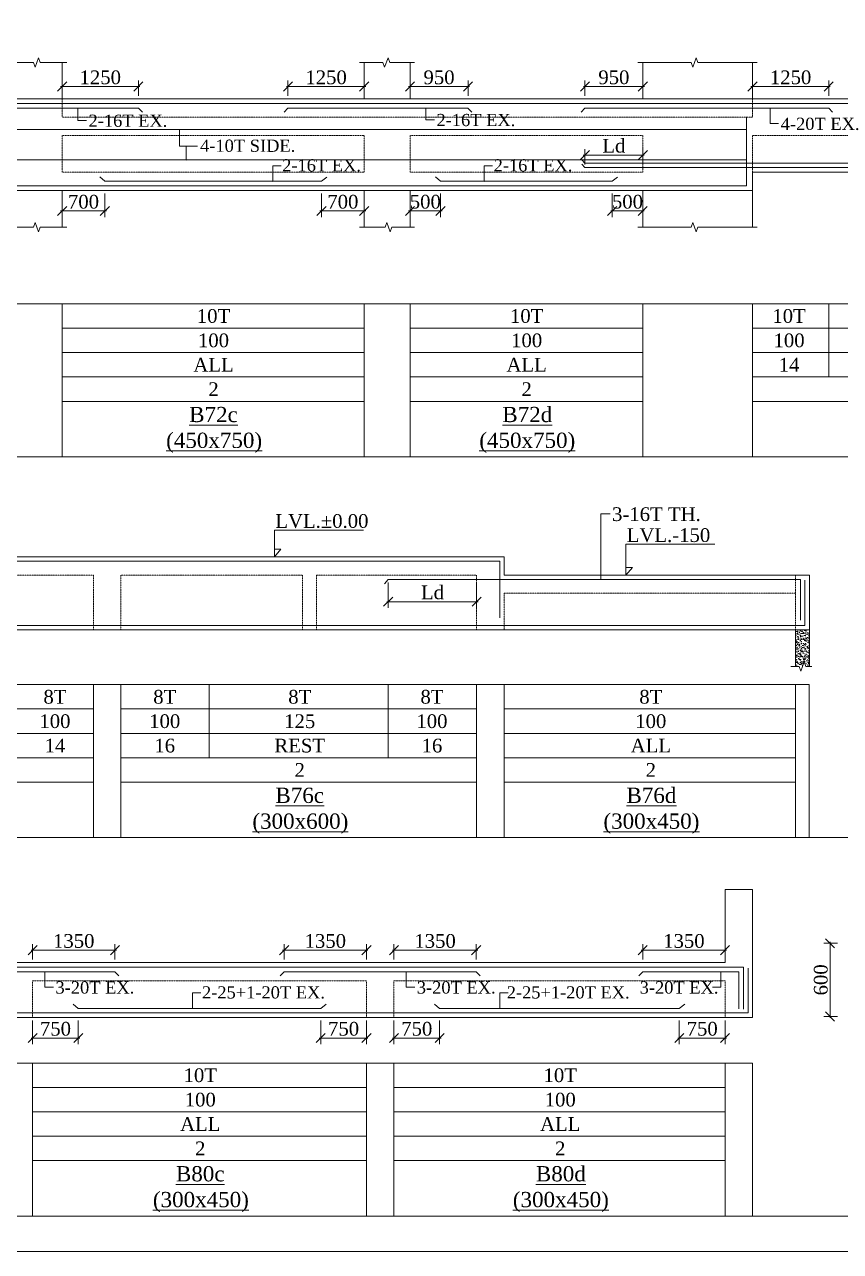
# Model space of a CAD drawing. Header units: millimetres. Extents: x 9781889 to 10654170, y -7832723 to -7608561.
# Drawn here: x 10213261 to 10226641, y -7801878 to -7781760 of the extents above; entities that cross this region are included whole.
import ezdxf
from ezdxf.enums import TextEntityAlignment as Align

# ---------------------------------------------------------------- set-up
doc = ezdxf.new("R2010")
doc.units = ezdxf.units.MM
doc.header["$LTSCALE"] = 10
doc.header["$PDMODE"] = 3
doc.linetypes.add('HIDDEN', pattern=[0.375, 0.25, -0.125])
for name, color, linetype, lineweight in [('LVL', 3, 'Continuous', 0), ('S-CUT OUT LINE', 9, 'Continuous', 0), ('S-DIM L.S.', 7, 'Continuous', 0), ('S-HATCH', 8, 'Continuous', 0), ('S-L.S.SECTION', 5, 'Continuous', 0), ('S-L.S.SLAB LINE', 252, 'HIDDEN', 0), ('S-L.S.STEEL', 1, 'Continuous', 9), ('S-L.S.STEEL 1', 6, 'Continuous', 0), ('S-SECTION MARK', 7, 'Continuous', 0), ('S-SHEET', 251, 'Continuous', 0), ('S-TEXT', 7, 'Continuous', 0), ('S-TEXT L.S. BEAM NO.', 30, 'Continuous', 0), ('S-TEXT. L.S.', 7, 'Continuous', 0)]:
    doc.layers.add(name, color=color, linetype=linetype, lineweight=lineweight)
doc.styles.add('135', font='arial.ttf', dxfattribs={"width": 0.8, "height": 135})
doc.styles.get("Standard").update_dxf_attribs({"font": 'arial.ttf'})
doc.styles.add('TEXT', font='times.ttf')
doc.dimstyles.new('75', dxfattribs={"dimtxt": 135, "dimasz": 90, "dimexe": 0.1, "dimexo": 0.03, "dimgap": 0.09, "dimtad": 1, "dimdec": 0, "dimzin": 0, "dimdsep": 46, "dimtxsty": '135', "dimblk": 'ARCHTICK', "dimcen": 0.09, "dimclrd": 256, "dimclre": 256, "dimclrt": 256, "dimadec": 0, "dimazin": 0, "dimtfac": 1, "dimtdec": 0, "dimtofl": 0, "dimtmove": 1, "dimatfit": 3, "dimldrblk": 'DOTSMALL', "dimfxl": 1, "dimtolj": 1, "dimtzin": 0, "dimlwd": -1, "dimlwe": -1, "dimarcsym": 0})
doc.dimstyles.new('SETU_1', dxfattribs={"dimtxt": 200, "dimasz": 150, "dimexe": 100, "dimexo": 50, "dimgap": 35, "dimtad": 1, "dimdec": 0, "dimzin": 0, "dimdsep": 46, "dimtxsty": 'Standard', "dimblk": 'OBLIQUE', "dimcen": 150, "dimdle": 25, "dimclrd": 256, "dimclre": 7, "dimclrt": 256, "dimadec": 0, "dimazin": 0, "dimtfac": 1, "dimtdec": 0, "dimtofl": 0, "dimtmove": 1, "dimatfit": 3, "dimfxl": 1, "dimtolj": 1, "dimtzin": 0, "dimlwd": -1, "dimlwe": 5, "dimarcsym": 1})

# ---------------------------------------------------------------- blocks, each defined once
blk = doc.blocks.new('_Oblique')
at = {"color": 0, "linetype": 'ByBlock', "lineweight": -2}
blk.add_line((-0.5, -0.5), (0.5, 0.5), dxfattribs=at)
blk = doc.blocks.new('*D25')
at = {"layer": 'Defpoints', "color": 0, "transparency": 16777216}
for p in [(10219225, -7790861, 0), (10220675, -7790861, 0), (10220675, -7791224)]:
    blk.add_point(p, dxfattribs=at)
at = {"layer": 'S-DIM L.S.', "color": 7, "lineweight": 5, "transparency": 16777216}
for p, q in [((10219225, -7790911), (10219225, -7791324)), ((10220675, -7790911), (10220675, -7791324))]:
    blk.add_line(p, q, dxfattribs=at)
at = {"layer": 'S-DIM L.S.', "transparency": 16777216}
blk.add_line((10219200, -7791224), (10220700, -7791224), dxfattribs=at)
at = {"layer": 'S-DIM L.S.', "transparency": 16777216, "xscale": 150, "yscale": 150, "zscale": 150, "rotation": 180}
blk.add_blockref('_Oblique', (10219225, -7791224), dxfattribs=at)
at = {"layer": 'S-DIM L.S.', "transparency": 16777216, "xscale": 150, "yscale": 150, "zscale": 150}
blk.add_blockref('_Oblique', (10220675, -7791224), dxfattribs=at)
at = {"layer": 'S-DIM L.S.', "transparency": 16777216, "insert": (10219950, -7791072), "char_height": 225, "attachment_point": 5, "style": 'TEXT'}
blk.add_mtext('\\A1;Ld', dxfattribs=at)
blk = doc.blocks.new('*D660')
at = {"layer": 'Defpoints', "color": 0, "transparency": 16777216}
for p in [(10213878, -7782777), (10213878, -7782980, 0), (10215128, -7782980, 0)]:
    blk.add_point(p, dxfattribs=at)
at = {"layer": 'S-DIM L.S.', "color": 7, "lineweight": 5, "transparency": 16777216}
for p, q in [((10213878, -7782930), (10213878, -7782677)), ((10215128, -7782930), (10215128, -7782677))]:
    blk.add_line(p, q, dxfattribs=at)
at = {"layer": 'S-DIM L.S.', "transparency": 16777216}
blk.add_line((10215153, -7782777), (10213853, -7782777), dxfattribs=at)
at = {"layer": 'S-DIM L.S.', "transparency": 16777216, "xscale": 150, "yscale": 150, "zscale": 150, "rotation": 180}
blk.add_blockref('_Oblique', (10213878, -7782777), dxfattribs=at)
at = {"layer": 'S-DIM L.S.', "transparency": 16777216, "xscale": 150, "yscale": 150, "zscale": 150}
blk.add_blockref('_Oblique', (10215128, -7782777), dxfattribs=at)
at = {"layer": 'S-DIM L.S.', "transparency": 16777216, "insert": (10214503, -7782627), "char_height": 225, "attachment_point": 5, "style": 'TEXT'}
blk.add_mtext('\\A1;1250', dxfattribs=at)
blk = doc.blocks.new('*D662')
at = {"layer": 'Defpoints', "color": 0, "transparency": 16777216}
for p in [(10218831, -7782777), (10217581, -7782980, 0), (10218831, -7782980, 0)]:
    blk.add_point(p, dxfattribs=at)
at = {"layer": 'S-DIM L.S.', "color": 7, "lineweight": 5, "transparency": 16777216}
for p, q in [((10217581, -7782930), (10217581, -7782677)), ((10218831, -7782930), (10218831, -7782677))]:
    blk.add_line(p, q, dxfattribs=at)
at = {"layer": 'S-DIM L.S.', "transparency": 16777216}
blk.add_line((10217556, -7782777), (10218856, -7782777), dxfattribs=at)
at = {"layer": 'S-DIM L.S.', "transparency": 16777216, "xscale": 150, "yscale": 150, "zscale": 150, "rotation": 180}
blk.add_blockref('_Oblique', (10217581, -7782777), dxfattribs=at)
at = {"layer": 'S-DIM L.S.', "transparency": 16777216, "xscale": 150, "yscale": 150, "zscale": 150}
blk.add_blockref('_Oblique', (10218831, -7782777), dxfattribs=at)
at = {"layer": 'S-DIM L.S.', "transparency": 16777216, "insert": (10218206, -7782627), "char_height": 225, "attachment_point": 5, "style": 'TEXT'}
blk.add_mtext('\\A1;1250', dxfattribs=at)
blk = doc.blocks.new('*D663')
at = {"layer": 'Defpoints', "color": 0, "transparency": 16777216}
for p in [(10219583, -7782777), (10219583, -7782980, 0), (10220533, -7782980, 0)]:
    blk.add_point(p, dxfattribs=at)
at = {"layer": 'S-DIM L.S.', "color": 7, "lineweight": 5, "transparency": 16777216}
for p, q in [((10219583, -7782930), (10219583, -7782677)), ((10220533, -7782930), (10220533, -7782677))]:
    blk.add_line(p, q, dxfattribs=at)
at = {"layer": 'S-DIM L.S.', "transparency": 16777216}
blk.add_line((10220558, -7782777), (10219558, -7782777), dxfattribs=at)
at = {"layer": 'S-DIM L.S.', "transparency": 16777216, "xscale": 150, "yscale": 150, "zscale": 150, "rotation": 180}
blk.add_blockref('_Oblique', (10219583, -7782777), dxfattribs=at)
at = {"layer": 'S-DIM L.S.', "transparency": 16777216, "xscale": 150, "yscale": 150, "zscale": 150}
blk.add_blockref('_Oblique', (10220533, -7782777), dxfattribs=at)
at = {"layer": 'S-DIM L.S.', "transparency": 16777216, "insert": (10220058, -7782627), "char_height": 225, "attachment_point": 5, "style": 'TEXT'}
blk.add_mtext('\\A1;950', dxfattribs=at)
blk = doc.blocks.new('*D667')
at = {"layer": 'Defpoints', "color": 0, "transparency": 16777216}
for p in [(10218131, -7784480, 0), (10218831, -7784480, 0), (10218831, -7784817)]:
    blk.add_point(p, dxfattribs=at)
at = {"layer": 'S-DIM L.S.', "color": 7, "lineweight": 5, "transparency": 16777216}
for p, q in [((10218131, -7784530), (10218131, -7784917)), ((10218831, -7784530), (10218831, -7784917))]:
    blk.add_line(p, q, dxfattribs=at)
at = {"layer": 'S-DIM L.S.', "transparency": 16777216}
blk.add_line((10218106, -7784817), (10218856, -7784817), dxfattribs=at)
at = {"layer": 'S-DIM L.S.', "transparency": 16777216, "xscale": 150, "yscale": 150, "zscale": 150, "rotation": 180}
blk.add_blockref('_Oblique', (10218131, -7784817), dxfattribs=at)
at = {"layer": 'S-DIM L.S.', "transparency": 16777216, "xscale": 150, "yscale": 150, "zscale": 150}
blk.add_blockref('_Oblique', (10218831, -7784817), dxfattribs=at)
at = {"layer": 'S-DIM L.S.', "transparency": 16777216, "insert": (10218481, -7784667), "char_height": 225, "attachment_point": 5, "style": 'TEXT'}
blk.add_mtext('\\A1;700', dxfattribs=at)
blk = doc.blocks.new('*D668')
at = {"layer": 'Defpoints', "color": 0, "transparency": 16777216}
for p in [(10213878, -7784480, 0), (10214578, -7784480, 0), (10213878, -7784817)]:
    blk.add_point(p, dxfattribs=at)
at = {"layer": 'S-DIM L.S.', "color": 7, "lineweight": 5, "transparency": 16777216}
for p, q in [((10213878, -7784530), (10213878, -7784917)), ((10214578, -7784530), (10214578, -7784917))]:
    blk.add_line(p, q, dxfattribs=at)
at = {"layer": 'S-DIM L.S.', "transparency": 16777216}
blk.add_line((10214603, -7784817), (10213853, -7784817), dxfattribs=at)
at = {"layer": 'S-DIM L.S.', "transparency": 16777216, "xscale": 150, "yscale": 150, "zscale": 150, "rotation": 180}
blk.add_blockref('_Oblique', (10213878, -7784817), dxfattribs=at)
at = {"layer": 'S-DIM L.S.', "transparency": 16777216, "xscale": 150, "yscale": 150, "zscale": 150}
blk.add_blockref('_Oblique', (10214578, -7784817), dxfattribs=at)
at = {"layer": 'S-DIM L.S.', "transparency": 16777216, "insert": (10214228, -7784667), "char_height": 225, "attachment_point": 5, "style": 'TEXT'}
blk.add_mtext('\\A1;700', dxfattribs=at)
blk = doc.blocks.new('_ArchTick')
at = {"color": 0, "linetype": 'ByBlock', "const_width": 0.15}
blk.add_lwpolyline([(-0.5, -0.5), (0.5, 0.5)], dxfattribs=at)
blk = doc.blocks.new('*D669')
at = {"layer": 'Defpoints', "color": 0, "transparency": 16777216}
for p in [(10222898, -7784480, 0), (10223398, -7784480, 0), (10223398, -7784817)]:
    blk.add_point(p, dxfattribs=at)
at = {"layer": 'S-DIM L.S.', "color": 7, "lineweight": 5, "transparency": 16777216}
for p, q in [((10222898, -7784530), (10222898, -7784917)), ((10223398, -7784530), (10223398, -7784917))]:
    blk.add_line(p, q, dxfattribs=at)
at = {"layer": 'S-DIM L.S.', "transparency": 16777216}
blk.add_line((10222873, -7784817), (10223423, -7784817), dxfattribs=at)
at = {"layer": 'S-DIM L.S.', "transparency": 16777216, "xscale": 150, "yscale": 150, "zscale": 150, "rotation": 180}
blk.add_blockref('_Oblique', (10222898, -7784817), dxfattribs=at)
at = {"layer": 'S-DIM L.S.', "transparency": 16777216, "xscale": 150, "yscale": 150, "zscale": 150}
blk.add_blockref('_Oblique', (10223398, -7784817), dxfattribs=at)
at = {"layer": 'S-DIM L.S.', "transparency": 16777216, "insert": (10223148, -7784667), "char_height": 225, "attachment_point": 5, "style": 'TEXT'}
blk.add_mtext('\\A1;500', dxfattribs=at)
blk = doc.blocks.new('*D670')
at = {"layer": 'Defpoints', "color": 0, "transparency": 16777216}
for p in [(10219583, -7784480, 0), (10220083, -7784480, 0), (10219583, -7784817)]:
    blk.add_point(p, dxfattribs=at)
at = {"layer": 'S-DIM L.S.', "color": 7, "lineweight": 5, "transparency": 16777216}
for p, q in [((10219583, -7784530), (10219583, -7784917)), ((10220083, -7784530), (10220083, -7784917))]:
    blk.add_line(p, q, dxfattribs=at)
at = {"layer": 'S-DIM L.S.', "transparency": 16777216}
blk.add_line((10220108, -7784817), (10219558, -7784817), dxfattribs=at)
at = {"layer": 'S-DIM L.S.', "transparency": 16777216, "xscale": 150, "yscale": 150, "zscale": 150, "rotation": 180}
blk.add_blockref('_Oblique', (10219583, -7784817), dxfattribs=at)
at = {"layer": 'S-DIM L.S.', "transparency": 16777216, "xscale": 150, "yscale": 150, "zscale": 150}
blk.add_blockref('_Oblique', (10220083, -7784817), dxfattribs=at)
at = {"layer": 'S-DIM L.S.', "transparency": 16777216, "insert": (10219833, -7784667), "char_height": 225, "attachment_point": 5, "style": 'TEXT'}
blk.add_mtext('\\A1;500', dxfattribs=at)
blk = doc.blocks.new('*D671')
at = {"layer": 'Defpoints', "color": 0, "transparency": 16777216}
for p in [(10225198, -7782777), (10225198, -7782980, 0), (10226448, -7782980, 0)]:
    blk.add_point(p, dxfattribs=at)
at = {"layer": 'S-DIM L.S.', "color": 7, "lineweight": 5, "transparency": 16777216}
for p, q in [((10225198, -7782930), (10225198, -7782677)), ((10226448, -7782930), (10226448, -7782677))]:
    blk.add_line(p, q, dxfattribs=at)
at = {"layer": 'S-DIM L.S.', "transparency": 16777216}
blk.add_line((10226473, -7782777), (10225173, -7782777), dxfattribs=at)
at = {"layer": 'S-DIM L.S.', "transparency": 16777216, "xscale": 150, "yscale": 150, "zscale": 150, "rotation": 180}
blk.add_blockref('_Oblique', (10225198, -7782777), dxfattribs=at)
at = {"layer": 'S-DIM L.S.', "transparency": 16777216, "xscale": 150, "yscale": 150, "zscale": 150}
blk.add_blockref('_Oblique', (10226448, -7782777), dxfattribs=at)
at = {"layer": 'S-DIM L.S.', "transparency": 16777216, "insert": (10225823, -7782627), "char_height": 225, "attachment_point": 5, "style": 'TEXT'}
blk.add_mtext('\\A1;1250', dxfattribs=at)
blk = doc.blocks.new('*D672')
at = {"layer": 'Defpoints', "color": 0, "transparency": 16777216}
for p in [(10223400, -7782777), (10222450, -7782980, 0), (10223400, -7782980, 0)]:
    blk.add_point(p, dxfattribs=at)
at = {"layer": 'S-DIM L.S.', "color": 7, "lineweight": 5, "transparency": 16777216}
for p, q in [((10222450, -7782930), (10222450, -7782677)), ((10223400, -7782930), (10223400, -7782677))]:
    blk.add_line(p, q, dxfattribs=at)
at = {"layer": 'S-DIM L.S.', "transparency": 16777216}
blk.add_line((10222425, -7782777), (10223425, -7782777), dxfattribs=at)
at = {"layer": 'S-DIM L.S.', "transparency": 16777216, "xscale": 150, "yscale": 150, "zscale": 150, "rotation": 180}
blk.add_blockref('_Oblique', (10222450, -7782777), dxfattribs=at)
at = {"layer": 'S-DIM L.S.', "transparency": 16777216, "xscale": 150, "yscale": 150, "zscale": 150}
blk.add_blockref('_Oblique', (10223400, -7782777), dxfattribs=at)
at = {"layer": 'S-DIM L.S.', "transparency": 16777216, "insert": (10222925, -7782627), "char_height": 225, "attachment_point": 5, "style": 'TEXT'}
blk.add_mtext('\\A1;950', dxfattribs=at)
blk = doc.blocks.new('*D684')
at = {"layer": 'Defpoints', "color": 0, "transparency": 16777216}
for p in [(10226644, -7796824), (10226469, -7798024), (10226644, -7798024)]:
    blk.add_point(p, dxfattribs=at)
at = {"layer": 'S-DIM L.S.', "transparency": 16777216}
blk.add_line((10226469, -7796799), (10226469, -7798049), dxfattribs=at)
at = {"layer": 'S-DIM L.S.', "color": 7, "lineweight": 5, "transparency": 16777216}
for p, q in [((10226594, -7796824), (10226369, -7796824)), ((10226594, -7798024), (10226369, -7798024))]:
    blk.add_line(p, q, dxfattribs=at)
at = {"layer": 'S-DIM L.S.', "transparency": 16777216, "xscale": 150, "yscale": 150, "zscale": 150}
for p, rotation in [((10226469, -7796824), 90), ((10226469, -7798024), 270)]:
    blk.add_blockref('_Oblique', p, dxfattribs=dict(at, rotation=rotation))
at = {"layer": 'S-DIM L.S.', "transparency": 16777216, "insert": (10226319, -7797424), "char_height": 225, "attachment_point": 5, "rotation": 90, "style": 'TEXT'}
blk.add_mtext('\\A1;600', dxfattribs=at)
blk = doc.blocks.new('*D1344')
at = {"layer": 'Defpoints', "color": 0, "transparency": 16777216}
for p in [(10223399, -7783902), (10222449, -7784105, 0), (10223399, -7784105, 0)]:
    blk.add_point(p, dxfattribs=at)
at = {"layer": 'S-DIM L.S.', "transparency": 16777216}
blk.add_line((10222424, -7783902), (10223424, -7783902), dxfattribs=at)
at = {"layer": 'S-DIM L.S.', "color": 7, "lineweight": 5, "transparency": 16777216}
for p, q in [((10222449, -7784055), (10222449, -7783802)), ((10223399, -7784055), (10223399, -7783802))]:
    blk.add_line(p, q, dxfattribs=at)
at = {"layer": 'S-DIM L.S.', "transparency": 16777216, "xscale": 150, "yscale": 150, "zscale": 150, "rotation": 180}
blk.add_blockref('_Oblique', (10222449, -7783902), dxfattribs=at)
at = {"layer": 'S-DIM L.S.', "transparency": 16777216, "xscale": 150, "yscale": 150, "zscale": 150}
blk.add_blockref('_Oblique', (10223399, -7783902), dxfattribs=at)
at = {"layer": 'S-DIM L.S.', "transparency": 16777216, "insert": (10222924, -7783749), "char_height": 225, "attachment_point": 5, "style": 'TEXT'}
blk.add_mtext('\\A1;Ld', dxfattribs=at)
blk = doc.blocks.new('*D1661')
at = {"layer": 'Defpoints', "color": 0, "transparency": 16777216}
for p in [(10213393, -7796938), (10213393, -7797142, 0), (10214743, -7797142, 0)]:
    blk.add_point(p, dxfattribs=at)
at = {"layer": 'S-DIM L.S.', "transparency": 16777216}
blk.add_line((10214768, -7796938), (10213368, -7796938), dxfattribs=at)
at = {"layer": 'S-DIM L.S.', "color": 7, "lineweight": 5, "transparency": 16777216}
for p, q in [((10213393, -7797092), (10213393, -7796838)), ((10214743, -7797092), (10214743, -7796838))]:
    blk.add_line(p, q, dxfattribs=at)
at = {"layer": 'S-DIM L.S.', "transparency": 16777216, "xscale": 150, "yscale": 150, "zscale": 150, "rotation": 180}
blk.add_blockref('_Oblique', (10213393, -7796938), dxfattribs=at)
at = {"layer": 'S-DIM L.S.', "transparency": 16777216, "xscale": 150, "yscale": 150, "zscale": 150}
blk.add_blockref('_Oblique', (10214743, -7796938), dxfattribs=at)
at = {"layer": 'S-DIM L.S.', "transparency": 16777216, "insert": (10214068, -7796788), "char_height": 225, "attachment_point": 5, "style": 'TEXT'}
blk.add_mtext('\\A1;1350', dxfattribs=at)
blk = doc.blocks.new('*D1662')
at = {"layer": 'Defpoints', "color": 0, "transparency": 16777216}
for p in [(10218868, -7796938), (10217518, -7797142, 0), (10218868, -7797142, 0)]:
    blk.add_point(p, dxfattribs=at)
at = {"layer": 'S-DIM L.S.', "transparency": 16777216}
blk.add_line((10217493, -7796938), (10218893, -7796938), dxfattribs=at)
at = {"layer": 'S-DIM L.S.', "color": 7, "lineweight": 5, "transparency": 16777216}
for p, q in [((10217518, -7797092), (10217518, -7796838)), ((10218868, -7797092), (10218868, -7796838))]:
    blk.add_line(p, q, dxfattribs=at)
at = {"layer": 'S-DIM L.S.', "transparency": 16777216, "xscale": 150, "yscale": 150, "zscale": 150, "rotation": 180}
blk.add_blockref('_Oblique', (10217518, -7796938), dxfattribs=at)
at = {"layer": 'S-DIM L.S.', "transparency": 16777216, "xscale": 150, "yscale": 150, "zscale": 150}
blk.add_blockref('_Oblique', (10218868, -7796938), dxfattribs=at)
at = {"layer": 'S-DIM L.S.', "transparency": 16777216, "insert": (10218193, -7796788), "char_height": 225, "attachment_point": 5, "style": 'TEXT'}
blk.add_mtext('\\A1;1350', dxfattribs=at)
blk = doc.blocks.new('*D1663')
at = {"layer": 'Defpoints', "color": 0, "transparency": 16777216}
for p in [(10219318, -7796938), (10219318, -7797142, 0), (10220668, -7797142, 0)]:
    blk.add_point(p, dxfattribs=at)
at = {"layer": 'S-DIM L.S.', "transparency": 16777216}
blk.add_line((10220693, -7796938), (10219293, -7796938), dxfattribs=at)
at = {"layer": 'S-DIM L.S.', "color": 7, "lineweight": 5, "transparency": 16777216}
for p, q in [((10219318, -7797092), (10219318, -7796838)), ((10220668, -7797092), (10220668, -7796838))]:
    blk.add_line(p, q, dxfattribs=at)
at = {"layer": 'S-DIM L.S.', "transparency": 16777216, "xscale": 150, "yscale": 150, "zscale": 150, "rotation": 180}
blk.add_blockref('_Oblique', (10219318, -7796938), dxfattribs=at)
at = {"layer": 'S-DIM L.S.', "transparency": 16777216, "xscale": 150, "yscale": 150, "zscale": 150}
blk.add_blockref('_Oblique', (10220668, -7796938), dxfattribs=at)
at = {"layer": 'S-DIM L.S.', "transparency": 16777216, "insert": (10219993, -7796788), "char_height": 225, "attachment_point": 5, "style": 'TEXT'}
blk.add_mtext('\\A1;1350', dxfattribs=at)
blk = doc.blocks.new('*D1664')
at = {"layer": 'Defpoints', "color": 0, "transparency": 16777216}
for p in [(10224748, -7796938), (10223398, -7797142, 0), (10224748, -7797142, 0)]:
    blk.add_point(p, dxfattribs=at)
at = {"layer": 'S-DIM L.S.', "transparency": 16777216}
blk.add_line((10223373, -7796938), (10224773, -7796938), dxfattribs=at)
at = {"layer": 'S-DIM L.S.', "color": 7, "lineweight": 5, "transparency": 16777216}
for p, q in [((10223398, -7797092), (10223398, -7796838)), ((10224748, -7797092), (10224748, -7796838))]:
    blk.add_line(p, q, dxfattribs=at)
at = {"layer": 'S-DIM L.S.', "transparency": 16777216, "xscale": 150, "yscale": 150, "zscale": 150, "rotation": 180}
blk.add_blockref('_Oblique', (10223398, -7796938), dxfattribs=at)
at = {"layer": 'S-DIM L.S.', "transparency": 16777216, "xscale": 150, "yscale": 150, "zscale": 150}
blk.add_blockref('_Oblique', (10224748, -7796938), dxfattribs=at)
at = {"layer": 'S-DIM L.S.', "transparency": 16777216, "insert": (10224073, -7796788), "char_height": 225, "attachment_point": 5, "style": 'TEXT'}
blk.add_mtext('\\A1;1350', dxfattribs=at)
blk = doc.blocks.new('*D1678')
at = {"layer": 'Defpoints', "color": 0, "transparency": 16777216}
for p in [(10218118, -7798042, 0), (10218868, -7798042, 0), (10218868, -7798378)]:
    blk.add_point(p, dxfattribs=at)
at = {"layer": 'S-DIM L.S.', "color": 7, "lineweight": 5, "transparency": 16777216}
for p, q in [((10218118, -7798092), (10218118, -7798478)), ((10218868, -7798092), (10218868, -7798478))]:
    blk.add_line(p, q, dxfattribs=at)
at = {"layer": 'S-DIM L.S.', "transparency": 16777216}
blk.add_line((10218093, -7798378), (10218893, -7798378), dxfattribs=at)
at = {"layer": 'S-DIM L.S.', "transparency": 16777216, "xscale": 150, "yscale": 150, "zscale": 150, "rotation": 180}
blk.add_blockref('_Oblique', (10218118, -7798378), dxfattribs=at)
at = {"layer": 'S-DIM L.S.', "transparency": 16777216, "xscale": 150, "yscale": 150, "zscale": 150}
blk.add_blockref('_Oblique', (10218868, -7798378), dxfattribs=at)
at = {"layer": 'S-DIM L.S.', "transparency": 16777216, "insert": (10218493, -7798228), "char_height": 225, "attachment_point": 5, "style": 'TEXT'}
blk.add_mtext('\\A1;750', dxfattribs=at)
blk = doc.blocks.new('*D1679')
at = {"layer": 'Defpoints', "color": 0, "transparency": 16777216}
for p in [(10213393, -7798042, 0), (10214143, -7798042, 0), (10213393, -7798378)]:
    blk.add_point(p, dxfattribs=at)
at = {"layer": 'S-DIM L.S.', "color": 7, "lineweight": 5, "transparency": 16777216}
for p, q in [((10213393, -7798092), (10213393, -7798478)), ((10214143, -7798092), (10214143, -7798478))]:
    blk.add_line(p, q, dxfattribs=at)
at = {"layer": 'S-DIM L.S.', "transparency": 16777216}
blk.add_line((10214168, -7798378), (10213368, -7798378), dxfattribs=at)
at = {"layer": 'S-DIM L.S.', "transparency": 16777216, "xscale": 150, "yscale": 150, "zscale": 150, "rotation": 180}
blk.add_blockref('_Oblique', (10213393, -7798378), dxfattribs=at)
at = {"layer": 'S-DIM L.S.', "transparency": 16777216, "xscale": 150, "yscale": 150, "zscale": 150}
blk.add_blockref('_Oblique', (10214143, -7798378), dxfattribs=at)
at = {"layer": 'S-DIM L.S.', "transparency": 16777216, "insert": (10213768, -7798228), "char_height": 225, "attachment_point": 5, "style": 'TEXT'}
blk.add_mtext('\\A1;750', dxfattribs=at)
blk = doc.blocks.new('*D1680')
at = {"layer": 'Defpoints', "color": 0, "transparency": 16777216}
for p in [(10223998, -7798042, 0), (10224748, -7798042, 0), (10224748, -7798378)]:
    blk.add_point(p, dxfattribs=at)
at = {"layer": 'S-DIM L.S.', "color": 7, "lineweight": 5, "transparency": 16777216}
for p, q in [((10223998, -7798092), (10223998, -7798478)), ((10224748, -7798092), (10224748, -7798478))]:
    blk.add_line(p, q, dxfattribs=at)
at = {"layer": 'S-DIM L.S.', "transparency": 16777216}
blk.add_line((10223973, -7798378), (10224773, -7798378), dxfattribs=at)
at = {"layer": 'S-DIM L.S.', "transparency": 16777216, "xscale": 150, "yscale": 150, "zscale": 150, "rotation": 180}
blk.add_blockref('_Oblique', (10223998, -7798378), dxfattribs=at)
at = {"layer": 'S-DIM L.S.', "transparency": 16777216, "xscale": 150, "yscale": 150, "zscale": 150}
blk.add_blockref('_Oblique', (10224748, -7798378), dxfattribs=at)
at = {"layer": 'S-DIM L.S.', "transparency": 16777216, "insert": (10224373, -7798228), "char_height": 225, "attachment_point": 5, "style": 'TEXT'}
blk.add_mtext('\\A1;750', dxfattribs=at)
blk = doc.blocks.new('*D1681')
at = {"layer": 'Defpoints', "color": 0, "transparency": 16777216}
for p in [(10219318, -7798042, 0), (10220068, -7798042, 0), (10219318, -7798378)]:
    blk.add_point(p, dxfattribs=at)
at = {"layer": 'S-DIM L.S.', "color": 7, "lineweight": 5, "transparency": 16777216}
for p, q in [((10219318, -7798092), (10219318, -7798478)), ((10220068, -7798092), (10220068, -7798478))]:
    blk.add_line(p, q, dxfattribs=at)
at = {"layer": 'S-DIM L.S.', "transparency": 16777216}
blk.add_line((10220093, -7798378), (10219293, -7798378), dxfattribs=at)
at = {"layer": 'S-DIM L.S.', "transparency": 16777216, "xscale": 150, "yscale": 150, "zscale": 150, "rotation": 180}
blk.add_blockref('_Oblique', (10219318, -7798378), dxfattribs=at)
at = {"layer": 'S-DIM L.S.', "transparency": 16777216, "xscale": 150, "yscale": 150, "zscale": 150}
blk.add_blockref('_Oblique', (10220068, -7798378), dxfattribs=at)
at = {"layer": 'S-DIM L.S.', "transparency": 16777216, "insert": (10219693, -7798228), "char_height": 225, "attachment_point": 5, "style": 'TEXT'}
blk.add_mtext('\\A1;750', dxfattribs=at)

msp = doc.modelspace()

# ---------------------------------------------------------------- hatches: boundary and pattern name
at = {"layer": 'S-HATCH'}
h = msp.add_hatch(dxfattribs=at)
h.set_pattern_fill('AR-CONC', color=256, scale=0.5)
h.set_pattern_definition([(50, (429094.045, -63069.086), (91.0923345, -7.96954277), [9.525, -104.775]), (355, (429094.045, -63069.09), (-17.6217107, 95.5284226), [7.62, -83.8202921]), (100.4514447, (429101.64, -63069.75), (73.47062355, 87.55887596), [8.0950044, -89.0451223]), (46.1842, (429094.05, -63043.69), (135.5395204, -21.021164), [14.2875, -157.1625]), (96.6355576, (429105.34, -63045.44), (118.702067, 123.7130623), [12.1425116, -133.5678041]), (351.1841512, (429094.05, -63043.69), (118.702067, 123.7130623), [11.4299835, -125.729866]), (21, (429106.745, -63050.036), (75.80719563, -51.1325991), [9.525, -104.775]), (326, (429106.745, -63050.04), (30.9010142, 92.09398306), [7.62, -83.82]), (71.451445, (429113.06, -63054.3), (106.70820964, 40.96138444), [8.0950044, -89.0449688]), (37.5, (429094.045, -63069.086), (1.544301625, 42.27751944), [0, -82.804, 0, -85.09, 0, -84.1375]), (7.5, (429094.045, -63069.086), (33.40983126, 50.09028741), [0, -48.514, 0, -80.899, 0, -32.0675]), (327.5, (429065.724, -63069.086), (67.79529758, -2.864372), [0, -31.75, 0, -99.06, 0, -131.445]), (317.5, (429053.024, -63069.086), (74.0645907, 12.71324552), [0, -41.275, 0, -65.786, 0, -93.345])])
h.paths.add_polyline_path([(10225902.7, -7792286.2), (10226018.5, -7792286.2), (10226046.5, -7792209.4), (10226074.5, -7792286.2), (10226132.7, -7792286.2), (10226132.7, -7791686.2), (10225902.7, -7791686.2)])

# ---------------------------------------------------------------- linework, layer by layer
at = {"layer": 'LVL', "linetype": 'Continuous', "elevation": 0}
for points in [[(10218819.6, -7790051.2), (10217358.4, -7790051.2), (10217358.4, -7790486.2), (10217466.5, -7790364.1), (10217358.4, -7790364.1)], [(10224582.2, -7790282.8), (10223121, -7790282.8), (10223121, -7790786.2), (10223229.1, -7790664.1), (10223121, -7790664.1)]]:
    msp.add_lwpolyline(points, dxfattribs=at)
at = {"layer": 'S-CUT OUT LINE', "color": 5, "elevation": 0}
for points in [[(10213049.4, -7782380.4), (10213406.3, -7782380.4), (10213434.2, -7782457.3), (10213490.2, -7782303.6), (10213518.1, -7782380.4), (10213954.7, -7782380.4)], [(10218752.5, -7782380.4), (10219137.7, -7782380.4), (10219165.7, -7782457.3), (10219221.7, -7782303.6), (10219249.6, -7782380.4), (10219657.7, -7782380.4)], [(10223319.4, -7782380.4), (10224191, -7782380.4), (10224219, -7782457.3), (10224274.9, -7782303.6), (10224302.9, -7782380.4), (10225272.7, -7782380.4)], [(10213049.4, -7785080.4), (10213406.3, -7785080.4), (10213434.2, -7785003.6), (10213490.2, -7785157.3), (10213518.1, -7785080.4), (10213952.7, -7785080.4)], [(10218752.5, -7785080.4), (10219174.3, -7785080.4), (10219202.2, -7785003.6), (10219258.2, -7785157.3), (10219286.2, -7785080.4), (10219657.7, -7785080.4)], [(10223319.4, -7785080.4), (10224191, -7785080.4), (10224219, -7785003.6), (10224274.9, -7785157.3), (10224302.9, -7785080.4), (10225272.7, -7785080.4)]]:
    msp.add_lwpolyline(points, dxfattribs=at)
at = {"layer": 'S-CUT OUT LINE', "color": 1, "elevation": 0}
msp.add_lwpolyline([(10226172.1, -7792286.2), (10226074.5, -7792286.2), (10226046.5, -7792209.4), (10225990.5, -7792363.1), (10225962.6, -7792286.2), (10225827.7, -7792286.2)], dxfattribs=at)
at = {"layer": 'S-L.S.SECTION'}
for p, q in [((10213877.7, -7782980.4, 0), (10213877.7, -7782380.4, 0)), ((10218830.7, -7782980.4, 0), (10218830.7, -7782380.4, 0)), ((10219582.7, -7782980.4, 0), (10219582.7, -7782380.4, 0)), ((10223397.7, -7782980.4, 0), (10223397.7, -7782380.4, 0)), ((10225197.7, -7782980.4, 0), (10225197.7, -7782380.4, 0)), ((10207512.6, -7782980.4, 0), (10230798.2, -7782980.4, 0)), ((10225197.7, -7784180.4, 0), (10225197.7, -7785080.4, 0)), ((10225197.7, -7784180.4, 0), (10230798.2, -7784180.4, 0)), ((10209312.7, -7784480.4, 0), (10225198.8, -7784480.4, 0)), ((10213877.7, -7784480.4, 0), (10213877.7, -7785080.4, 0)), ((10218830.7, -7784480.4, 0), (10218830.7, -7785080.4, 0)), ((10219582.7, -7784480.4, 0), (10219582.7, -7785080.4, 0)), ((10223397.7, -7784480.4, 0), (10223397.7, -7785080.4, 0)), ((10203519.7, -7790486.2, 0), (10221124.7, -7790486.2, 0)), ((10221124.7, -7790786.2, 0), (10221124.7, -7790486.2, 0)), ((10221124.7, -7790786.2, 0), (10226132.7, -7790786.2, 0)), ((10226132.7, -7791686.2, 0), (10226132.7, -7790786.2, 0)), ((10226132.7, -7791686.2, 0), (10226132.7, -7790786.2, 0)), ((10203519.7, -7791686.2, 0), (10226128.6, -7791686.2, 0)), ((10207962.7, -7797141.7, 0), (10224747.7, -7797141.7, 0)), ((10225197.7, -7797141.7, 0), (10225197.7, -7798041.7, 0)), ((10225197.7, -7797141.7, 0), (10225197.7, -7797141.7, 0)), ((10203519.7, -7798041.7, 0), (10225197.7, -7798041.7, 0))]:
    msp.add_line(p, q, dxfattribs=at)
at = {"layer": 'S-L.S.SECTION', "color": 1}
for p, q in [((10225902.7, -7791686.2, 0), (10225902.7, -7792286.2, 0)), ((10226132.7, -7791686.2, 0), (10226132.7, -7792286.2, 0))]:
    msp.add_line(p, q, dxfattribs=at)
at = {"layer": 'S-L.S.SECTION', "elevation": 0}
msp.add_lwpolyline([(10224747.7, -7797141.7), (10224747.7, -7795941.7), (10225197.7, -7795941.7), (10225197.7, -7797141.7)], dxfattribs=at)
at = {"layer": 'S-L.S.SLAB LINE', "ltscale": 0.3}
for p, q in [((10213877.7, -7782980.4, 0), (10213877.7, -7783280.4, 0)), ((10225197.7, -7782980.4, 0), (10225197.7, -7783280.4, 0)), ((10213877.7, -7783280.4, 0), (10225197.7, -7783280.4, 0)), ((10213877.7, -7783580.4, 0), (10218832.7, -7783580.4, 0)), ((10213877.7, -7783580.4, 0), (10213877.7, -7784180.4, 0)), ((10218832.7, -7783580.4, 0), (10218832.7, -7784180.4, 0)), ((10219582.7, -7783580.4, 0), (10223397.7, -7783580.4, 0)), ((10219582.7, -7783580.4, 0), (10219582.7, -7784180.4, 0)), ((10223397.7, -7783580.4, 0), (10223397.7, -7784180.4, 0)), ((10225197.7, -7783580.4, 0), (10227458.2, -7783580.4, 0)), ((10225197.7, -7783580.4, 0), (10225197.7, -7784180.4, 0)), ((10213877.7, -7784180.4, 0), (10218832.7, -7784180.4, 0)), ((10219582.7, -7784180.4, 0), (10223397.7, -7784180.4, 0)), ((10209214.7, -7790786.2, 0), (10214389.7, -7790786.2, 0)), ((10214389.7, -7790786.2, 0), (10214389.7, -7791686.2, 0)), ((10214839.7, -7790786.2, 0), (10217819.7, -7790786.2, 0)), ((10214839.7, -7790786.2, 0), (10214839.7, -7791686.2, 0)), ((10217819.7, -7790786.2, 0), (10217819.7, -7791686.2, 0)), ((10218049.7, -7790786.2, 0), (10218049.7, -7791686.2, 0)), ((10218049.7, -7790786.2, 0), (10220674.7, -7790786.2, 0)), ((10220674.7, -7790786.2, 0), (10220674.7, -7791686.2, 0)), ((10225902.7, -7790786.2, 0), (10225902.7, -7791686.2, 0)), ((10225902.7, -7790786.2, 0), (10225902.7, -7791686.2, 0)), ((10225902.7, -7790786.2, 0), (10225902.7, -7791686.2, 0)), ((10221124.7, -7791086.2, 0), (10225902.7, -7791086.2, 0)), ((10221124.7, -7791086.2, 0), (10221124.7, -7791686.2, 0)), ((10213392.7, -7797441.7, 0), (10213392.7, -7798041.7, 0)), ((10213392.7, -7797441.7, 0), (10218867.7, -7797441.7, 0)), ((10218867.7, -7797441.7, 0), (10218867.7, -7798041.7, 0)), ((10219317.7, -7797441.7, 0), (10219317.7, -7798041.7, 0)), ((10219317.7, -7797441.7, 0), (10224747.7, -7797441.7, 0)), ((10224747.7, -7797441.7, 0), (10224747.7, -7798041.7, 0))]:
    msp.add_line(p, q, dxfattribs=at)
at = {"layer": 'S-L.S.STEEL'}
for p, q in [((10207616.3, -7783055.4, 0), (10230648.2, -7783055.4, 0)), ((10220532.7, -7783130.4, 0), (10220595.9, -7783197.3, 0)), ((10222449.6, -7783130.4, 0), (10222386.4, -7783197.3, 0)), ((10225097.6, -7784405.4, 0), (10225097.6, -7783275.7, 0)), ((10222449.5, -7784030.4, 0), (10222402.1, -7783976.9, 0)), ((10222449.5, -7784105.4, 0), (10222402.1, -7784051.9, 0)), ((10230493.2, -7784030.4, 0), (10222449.5, -7784030.4, 0)), ((10222449.5, -7784105.4, 0), (10230723.2, -7784105.4, 0)), ((10206512.6, -7784405.4, 0), (10225097.6, -7784405.4, 0)), ((10219224.7, -7790861.2, 0), (10219161.5, -7790928.1, 0)), ((10219224.7, -7790861.2, 0), (10225982.7, -7790861.2, 0)), ((10225982.7, -7791524, 0), (10225982.7, -7790861.2, 0)), ((10226057.7, -7791611.2, 0), (10226057.7, -7790871, 0)), ((10203594.7, -7791611.2, 0), (10226057.7, -7791611.2, 0)), ((10203665.6, -7797216.7, 0), (10225050.3, -7797216.7, 0)), ((10214742.7, -7797291.7, 0), (10214805.9, -7797358.5, 0)), ((10220667.7, -7797291.7, 0), (10220730.9, -7797358.5, 0)), ((10224972.7, -7797291.7, 0), (10224972.7, -7797900.8, 0)), ((10225050.3, -7797904.8, 0), (10225050.3, -7797216.7, 0)), ((10225125.3, -7797966.7, 0), (10225125.3, -7797230.3, 0)), ((10203590.6, -7797966.7, 0), (10225125.3, -7797966.7, 0))]:
    msp.add_line(p, q, dxfattribs=at)
at = {"layer": 'S-L.S.STEEL', "elevation": 0}
for points in [[(10218220.1, -7784262.2), (10218130.6, -7784330.4), (10214575.8, -7784330.4), (10214493.8, -7784259.7)], [(10222987.1, -7784262.2), (10222897.6, -7784330.4), (10220082.8, -7784330.4), (10220000.8, -7784259.7)], [(10218207, -7797823.5), (10218117.5, -7797891.7), (10214140.8, -7797891.7), (10214058.8, -7797821)], [(10224087, -7797823.5), (10223997.5, -7797891.7), (10220065.8, -7797891.7), (10219983.8, -7797821)]]:
    msp.add_lwpolyline(points, dxfattribs=at)
at = {"layer": 'S-L.S.STEEL'}
for points in [[(10212179.5, -7783130.4, 0), (10215129.6, -7783130.4, 0), (10215192.8, -7783197.3, 0)], [(10220532.7, -7783130.4, 0), (10217580.7, -7783130.4, 0), (10217517.5, -7783197.3, 0)], [(10222449.6, -7783130.4, 0), (10226447.7, -7783130.4, 0), (10226510.9, -7783197.3, 0)], [(10203669.7, -7790561.2, 0), (10221057.6, -7790561.2, 0), (10221057.6, -7791488.4, 0)], [(10214742.7, -7797291.7, 0), (10211692.7, -7797291.7, 0), (10211629.5, -7797358.5, 0)], [(10220667.7, -7797291.7, 0), (10217517.7, -7797291.7, 0), (10217454.5, -7797358.5, 0)], [(10224972.7, -7797291.7, 0), (10223397.7, -7797291.7, 0), (10223334.5, -7797358.5, 0)]]:
    msp.add_polyline3d(points, dxfattribs=at)
at = {"layer": 'S-L.S.STEEL 1'}
for p, q in [((10225097.6, -7783480.4, 0), (10207616.3, -7783480.4, 0)), ((10225097.6, -7783980.4, 0), (10207616.3, -7783980.4, 0))]:
    msp.add_line(p, q, dxfattribs=at)
at = {"layer": 'S-SHEET'}
for p, q in [((10203519.7, -7786338.6, 0), (10230798.2, -7786338.6, 0)), ((10213877.7, -7786338.6, 0), (10213877.7, -7788847.9, 0)), ((10218832.7, -7786338.6, 0), (10218832.7, -7788847.9, 0)), ((10219582.7, -7786338.6, 0), (10219582.7, -7788847.9, 0)), ((10223397.7, -7786338.6, 0), (10223397.7, -7788847.9, 0)), ((10225197.7, -7786338.6, 0), (10225197.7, -7788847.9, 0)), ((10226447.7, -7786338.6, 0), (10226447.7, -7787538.6, 0)), ((10213877.7, -7786738.6, 0), (10218832.7, -7786738.6, 0)), ((10219582.7, -7786738.6, 0), (10223397.7, -7786738.6, 0)), ((10225197.7, -7786738.6, 0), (10230198.2, -7786738.6, 0)), ((10213877.7, -7787138.6, 0), (10218832.7, -7787138.6, 0)), ((10219582.7, -7787138.6, 0), (10223397.7, -7787138.6, 0)), ((10225197.7, -7787138.6, 0), (10230198.2, -7787138.6, 0)), ((10213877.7, -7787538.6, 0), (10218832.7, -7787538.6, 0)), ((10219582.7, -7787538.6, 0), (10223397.7, -7787538.6, 0)), ((10225197.7, -7787538.6, 0), (10230198.2, -7787538.6, 0)), ((10213877.7, -7787938.6, 0), (10218832.7, -7787938.6, 0)), ((10219582.7, -7787938.6, 0), (10223397.7, -7787938.6, 0)), ((10225197.7, -7787938.6, 0), (10230198.2, -7787938.6, 0)), ((10201466.6, -7788847.9), (10252800.8, -7788847.9)), ((10203519.7, -7788847.9, 0), (10230798.2, -7788847.9, 0)), ((10203519.7, -7792582.7, 0), (10226128.6, -7792582.7, 0)), ((10214389.7, -7792582.7, 0), (10214389.7, -7795092, 0)), ((10214839.7, -7792582.7, 0), (10214839.7, -7795092, 0)), ((10216289.7, -7792582.7, 0), (10216289.7, -7793782.7, 0)), ((10219224.7, -7792582.7, 0), (10219224.7, -7793782.7, 0)), ((10220674.7, -7792582.7, 0), (10220674.7, -7795092, 0)), ((10221124.7, -7792582.7, 0), (10221124.7, -7795092, 0)), ((10225902.7, -7792582.7, 0), (10225902.7, -7795092, 0)), ((10226128.6, -7792582.7, 0), (10226128.6, -7795092, 0)), ((10209214.7, -7792982.7, 0), (10214389.7, -7792982.7, 0)), ((10214839.7, -7792982.7, 0), (10220674.7, -7792982.7, 0)), ((10221124.7, -7792982.7, 0), (10225902.7, -7792982.7, 0)), ((10209214.7, -7793382.7, 0), (10214389.7, -7793382.7, 0)), ((10214839.7, -7793382.7, 0), (10220674.7, -7793382.7, 0)), ((10221124.7, -7793382.7, 0), (10225902.7, -7793382.7, 0)), ((10209214.7, -7793782.7, 0), (10214389.7, -7793782.7, 0)), ((10214839.7, -7793782.7, 0), (10220674.7, -7793782.7, 0)), ((10221124.7, -7793782.7, 0), (10225902.7, -7793782.7, 0)), ((10209214.7, -7794182.7, 0), (10214389.7, -7794182.7, 0)), ((10214839.7, -7794182.7, 0), (10220674.7, -7794182.7, 0)), ((10221124.7, -7794182.7, 0), (10225902.7, -7794182.7, 0)), ((10201466.6, -7795092), (10252800.8, -7795092)), ((10203519.7, -7795092, 0), (10226128.6, -7795092, 0)), ((10203519.7, -7798787.8), (10225197.7, -7798787.8, 0)), ((10213392.7, -7798787.8, 0), (10213392.7, -7801297.1, 0)), ((10218867.7, -7798787.8, 0), (10218867.7, -7801297.1, 0)), ((10219317.7, -7798787.8, 0), (10219317.7, -7801297.1, 0)), ((10224747.7, -7798787.8, 0), (10224747.7, -7801297.1, 0)), ((10225197.7, -7798787.8, 0), (10225197.7, -7801297.1, 0)), ((10213392.7, -7799187.8, 0), (10218867.7, -7799187.8, 0)), ((10219317.7, -7799187.8, 0), (10224747.7, -7799187.8, 0)), ((10213392.7, -7799587.8, 0), (10218867.7, -7799587.8, 0)), ((10219317.7, -7799587.8, 0), (10224747.7, -7799587.8, 0)), ((10213392.7, -7799987.8, 0), (10218867.7, -7799987.8, 0)), ((10219317.7, -7799987.8, 0), (10224747.7, -7799987.8, 0)), ((10213392.7, -7800387.8, 0), (10218867.7, -7800387.8, 0)), ((10219317.7, -7800387.8, 0), (10224747.7, -7800387.8, 0)), ((10201466.6, -7801297.1), (10252800.8, -7801297.1)), ((10203519.7, -7801297.1, 0), (10225197.7, -7801297.1, 0))]:
    msp.add_line(p, q, dxfattribs=at)
msp.add_lwpolyline([(10201466.6, -7760218.1), (10252800.8, -7760218.1), (10252800.8, -7801877.7), (10201466.6, -7801877.7)], close=True, dxfattribs=at)

# ---------------------------------------------------------------- texts
at = {"layer": 'LVL', "style": 'TEXT'}
for s, p in [('LVL.%%P0.00', (10217374.2, -7790012.8, 0)), ('LVL.-150', (10223136.7, -7790244.4, 0))]:
    msp.add_text(s, height=225, dxfattribs=at).set_placement(p)
at = {"layer": 'S-L.S.STEEL 1', "style": 'TEXT'}
msp.add_text('4-10T SIDE.', height=200, dxfattribs=at).set_placement((10216140, -7783847.1, 0))
at = {"layer": 'S-TEXT', "linetype": 'ByBlock', "style": 'TEXT'}
for s, p in [('10T', (10216359.8, -7786538.6, 0)), ('10T', (10221494.8, -7786538.6, 0)), ('10T', (10225797.7, -7786538.6, 0)), ('100', (10216359.8, -7786938.6, 0)), ('100', (10221494.8, -7786938.6, 0)), ('100', (10225797.7, -7786938.6, 0)), ('ALL', (10216359.8, -7787338.6, 0)), ('ALL', (10221494.8, -7787338.6, 0)), ('14', (10225797.7, -7787338.6, 0)), ('2', (10216359.8, -7787738.6, 0)), ('2', (10221494.8, -7787738.6, 0)), ('8T', (10213759.8, -7792782.7, 0)), ('8T', (10215559.9, -7792782.7, 0)), ('8T', (10217773.8, -7792782.7, 0)), ('8T', (10219941.9, -7792782.7, 0)), ('8T', (10223530.3, -7792782.7, 0)), ('100', (10213759.8, -7793182.7, 0)), ('100', (10215559.9, -7793182.7, 0)), ('125', (10217773.8, -7793182.7, 0)), ('100', (10219941.9, -7793182.7, 0)), ('100', (10223530.3, -7793182.7, 0)), ('14', (10213759.8, -7793582.7, 0)), ('16', (10215559.9, -7793582.7, 0)), ('REST', (10217773.8, -7793582.7, 0)), ('16', (10219941.9, -7793582.7, 0)), ('ALL', (10223530.3, -7793582.7, 0)), ('2', (10217773.8, -7793982.7, 0)), ('2', (10223530.3, -7793982.7, 0)), ('10T', (10216142.7, -7798987.8, 0)), ('10T', (10222045.2, -7798987.8, 0)), ('100', (10216142.7, -7799387.8, 0)), ('100', (10222045.2, -7799387.8, 0)), ('ALL', (10216142.7, -7799787.8, 0)), ('ALL', (10222045.2, -7799787.8, 0)), ('2', (10216142.7, -7800187.8, 0)), ('2', (10222045.2, -7800187.8, 0))]:
    msp.add_text(s, height=225, dxfattribs=at).set_placement(p, align=Align.MIDDLE_CENTER)
at = {"layer": 'S-TEXT L.S. BEAM NO.', "color": 230, "linetype": 'ByBlock', "style": 'TEXT'}
for s, p in [('%%UB72c', (10215961, -7788279.3, 0)), ('%%UB72d', (10221096, -7788279.3, 0)), ('%%U(450x750)', (10215583.5, -7788702.3, 0)), ('%%U(450x750)', (10220718.5, -7788702.3, 0))]:
    msp.add_text(s, height=250, dxfattribs=at).set_placement(p)
at = {"layer": 'S-TEXT L.S. BEAM NO.', "linetype": 'ByBlock', "style": 'TEXT'}
for s, p in [('%%UB76c', (10217375, -7794523.4, 0)), ('%%U(300x600)', (10216997.5, -7794946.4, 0))]:
    msp.add_text(s, height=250, dxfattribs=at).set_placement(p)
at = {"layer": 'S-TEXT L.S. BEAM NO.', "color": 35, "linetype": 'ByBlock', "style": 'TEXT'}
for s, p in [('%%UB76d', (10223131.4, -7794523.4, 0)), ('%%U(300x450)', (10222754, -7794946.4, 0)), ('%%UB80c', (10215743.9, -7800728.5, 0)), ('%%UB80d', (10221646.4, -7800728.5, 0)), ('%%U(300x450)', (10215366.5, -7801151.5, 0)), ('%%U(300x450)', (10221269, -7801151.5, 0))]:
    msp.add_text(s, height=250, dxfattribs=at).set_placement(p)
at = {"layer": 'S-TEXT. L.S.', "style": 'TEXT'}
for s, height, p in [('2-16T EX.', 200, (10214310.8, -7783437.1, 0)), ('2-16T EX.', 200, (10220015.9, -7783425.3, 0)), ('4-20T EX.', 200, (10225661.3, -7783488, 0)), ('2-16T EX.', 200, (10217485.5, -7784168.4, 0)), ('2-16T EX.', 200, (10220953.1, -7784168.4, 0)), ('3-16T TH.', 225, (10222895.4, -7789900.4, 0)), ('3-20T EX.', 200, (10213768.5, -7797649.2, 0)), ('2-25+1-20T EX.', 200, (10216171.1, -7797729.7, 0)), ('3-20T EX.', 200, (10219693.5, -7797649.2, 0)), ('2-25+1-20T EX.', 200, (10221167.7, -7797729.7, 0)), ('3-20T EX.', 200, (10223348, -7797649.2, 0))]:
    msp.add_text(s, height=height, dxfattribs=at).set_placement(p)

# ---------------------------------------------------------------- dimensions: what is measured, and where the dimension line sits
at = {"layer": 'S-DIM L.S.'}
for base, p1, p2, picture, middle in [((10213877.7, -7782776.6, 0), (10215127.7, -7782980.4, 0), (10213877.7, -7782980.4, 0), '*D660', (10214502.7, -7782627.2, 0)), ((10219582.7, -7782776.6, 0), (10220532.7, -7782980.4, 0), (10219582.7, -7782980.4, 0), '*D663', (10220057.7, -7782626.9, 0)), ((10225197.7, -7782776.6, 0), (10226447.7, -7782980.4, 0), (10225197.7, -7782980.4, 0), '*D671', (10225822.7, -7782627.2, 0)), ((10213877.7, -7784816.5, 0), (10214577.8, -7784480.4, 0), (10213877.7, -7784480.4, 0), '*D668', (10214227.7, -7784666.7, 0)), ((10213392.7, -7796937.9, 0), (10214742.7, -7797141.7, 0), (10213392.7, -7797141.7, 0), '*D1661', (10214067.7, -7796788.4, 0)), ((10219317.7, -7796937.9, 0), (10220667.7, -7797141.7, 0), (10219317.7, -7797141.7, 0), '*D1663', (10219992.7, -7796788.4, 0)), ((10213392.7, -7798377.8, 0), (10214142.8, -7798041.7, 0), (10213392.7, -7798041.7, 0), '*D1679', (10213767.7, -7798228, 0)), ((10219317.7, -7798377.8, 0), (10220067.8, -7798041.7, 0), (10219317.7, -7798041.7, 0), '*D1681', (10219692.7, -7798228, 0))]:
    dim = msp.add_linear_dim(base=base, p1=p1, p2=p2, dimstyle='SETU_1', override={"dimtxt": 225, "dimtxsty": 'TEXT'}, dxfattribs=at)
    dim.commit()
    dim.dimension.update_dxf_attribs({"geometry": picture, "text_midpoint": middle})
for base, p1, p2, picture, middle in [((10218830.7, -7782776.6, 0), (10217580.7, -7782980.4, 0), (10218830.7, -7782980.4, 0), '*D662', (10218205.7, -7782627.2, 0)), ((10223399.6, -7782776.6, 0), (10222449.6, -7782980.4, 0), (10223399.6, -7782980.4, 0), '*D672', (10222924.6, -7782626.9, 0)), ((10218830.7, -7784816.5, 0), (10218130.6, -7784480.4, 0), (10218830.7, -7784480.4, 0), '*D667', (10218480.7, -7784666.7, 0)), ((10218867.7, -7796937.9, 0), (10217517.7, -7797141.7, 0), (10218867.7, -7797141.7, 0), '*D1662', (10218192.7, -7796788.4, 0)), ((10224747.7, -7796937.9, 0), (10223397.7, -7797141.7, 0), (10224747.7, -7797141.7, 0), '*D1664', (10224072.7, -7796788.4, 0)), ((10218867.7, -7798377.8, 0), (10218117.5, -7798041.7, 0), (10218867.7, -7798041.7, 0), '*D1678', (10218492.6, -7798228, 0)), ((10224747.7, -7798377.8, 0), (10223997.5, -7798041.7, 0), (10224747.7, -7798041.7, 0), '*D1680', (10224372.6, -7798228, 0))]:
    dim = msp.add_linear_dim(base=base, p1=p1, p2=p2, angle=180, dimstyle='SETU_1', override={"dimtxt": 225, "dimtxsty": 'TEXT'}, dxfattribs=at)
    dim.commit()
    dim.dimension.update_dxf_attribs({"geometry": picture, "text_midpoint": middle})
for base, p1, p2, picture, middle in [((10223399.5, -7783901.6, 0), (10222449.5, -7784105.4, 0), (10223399.5, -7784105.4, 0), '*D1344', (10222924.5, -7783749, 0)), ((10220674.7, -7791224.4, 0), (10219224.7, -7790861.2, 0), (10220674.7, -7790861.2, 0), '*D25', (10219949.7, -7791071.8, 0))]:
    dim = msp.add_linear_dim(base=base, p1=p1, p2=p2, angle=180, text='Ld', dimstyle='SETU_1', override={"dimtxt": 225, "dimtxsty": 'TEXT'}, dxfattribs=at)
    dim.commit()
    dim.dimension.update_dxf_attribs({"geometry": picture, "text_midpoint": middle})
dim = msp.add_linear_dim(base=(10219582.7, -7784816.5, 0), p1=(10220082.8, -7784480.4, 0), p2=(10219582.7, -7784480.4, 0), dimstyle='SETU_1', override={"dimtxt": 225, "dimtxsty": 'TEXT'}, dxfattribs=at)
dim.commit()
dim.dimension.update_dxf_attribs({"geometry": '*D670', "text_midpoint": (10219832.8, -7784816.5, 0), "dimtype": 160})
dim = msp.add_linear_dim(base=(10223397.7, -7784816.5, 0), p1=(10222897.6, -7784480.4, 0), p2=(10223397.7, -7784480.4, 0), angle=180, dimstyle='SETU_1', override={"dimtxt": 225, "dimtxsty": 'TEXT'}, dxfattribs=at)
dim.commit()
dim.dimension.update_dxf_attribs({"geometry": '*D669', "text_midpoint": (10223147.6, -7784816.5, 0), "dimtype": 160})
at = {"layer": 'S-DIM L.S.', "color": 7}
dim = msp.add_linear_dim(base=(10226468.9, -7798023.8, 0), p1=(10226644, -7796823.8, 0), p2=(10226644, -7798023.8, 0), angle=90, dimstyle='SETU_1', override={"dimtxt": 225, "dimlfac": 0.5, "dimtxsty": 'TEXT'}, dxfattribs=at)
dim.commit()
dim.dimension.update_dxf_attribs({"geometry": '*D684', "text_midpoint": (10226319.4, -7797423.8, 0)})

# ---------------------------------------------------------------- leaders
at = {"layer": 'S-L.S.STEEL 1'}
for points in [[(10215803.9, -7783480.4, 0), (10215803.9, -7783755.1, 0), (10216099.2, -7783755.1, 0)], [(10215909.9, -7783980.4, 0), (10215909.9, -7783755.1, 0), (10216099.2, -7783755.1, 0)]]:
    msp.add_leader(points, dimstyle='75', override={"dimasz": 75, "dimclrd": 6}, dxfattribs=at)
at = {"layer": 'S-SECTION MARK'}
for points in [[(10214136.8, -7783130.4, 0), (10214136.8, -7783331.9, 0), (10214276.1, -7783331.9, 0)], [(10219841.9, -7783130.4, 0), (10219841.9, -7783320.1, 0), (10219981.2, -7783320.1, 0)], [(10225487.3, -7783130.4, 0), (10225487.3, -7783382.8, 0), (10225626.6, -7783382.8, 0)], [(10217331.6, -7784330.4, 0), (10217331.6, -7784078.1, 0), (10217467, -7784078.1, 0)], [(10220799.2, -7784330.4, 0), (10220799.2, -7784078.1, 0), (10220934.6, -7784078.1, 0)], [(10222713.7, -7790861.2, 0), (10222713.7, -7789785.3, 0), (10222866.3, -7789785.3, 0)], [(10213594.5, -7797291.7, 0), (10213594.5, -7797544, 0), (10213733.8, -7797544, 0)], [(10219519.5, -7797291.7, 0), (10219519.5, -7797544, 0), (10219658.8, -7797544, 0)], [(10224678.9, -7797291.7, 0), (10224678.9, -7797544, 0), (10224539.5, -7797544, 0)], [(10216017.2, -7797891.7, 0), (10216017.2, -7797639.4, 0), (10216152.6, -7797639.4, 0)], [(10221054.5, -7797891.7, 0), (10221054.5, -7797639.4, 0), (10221189.9, -7797639.4, 0)]]:
    msp.add_leader(points, dimstyle='75', override={"dimasz": 75}, dxfattribs=at)

doc.saveas('drawing.dxf')
